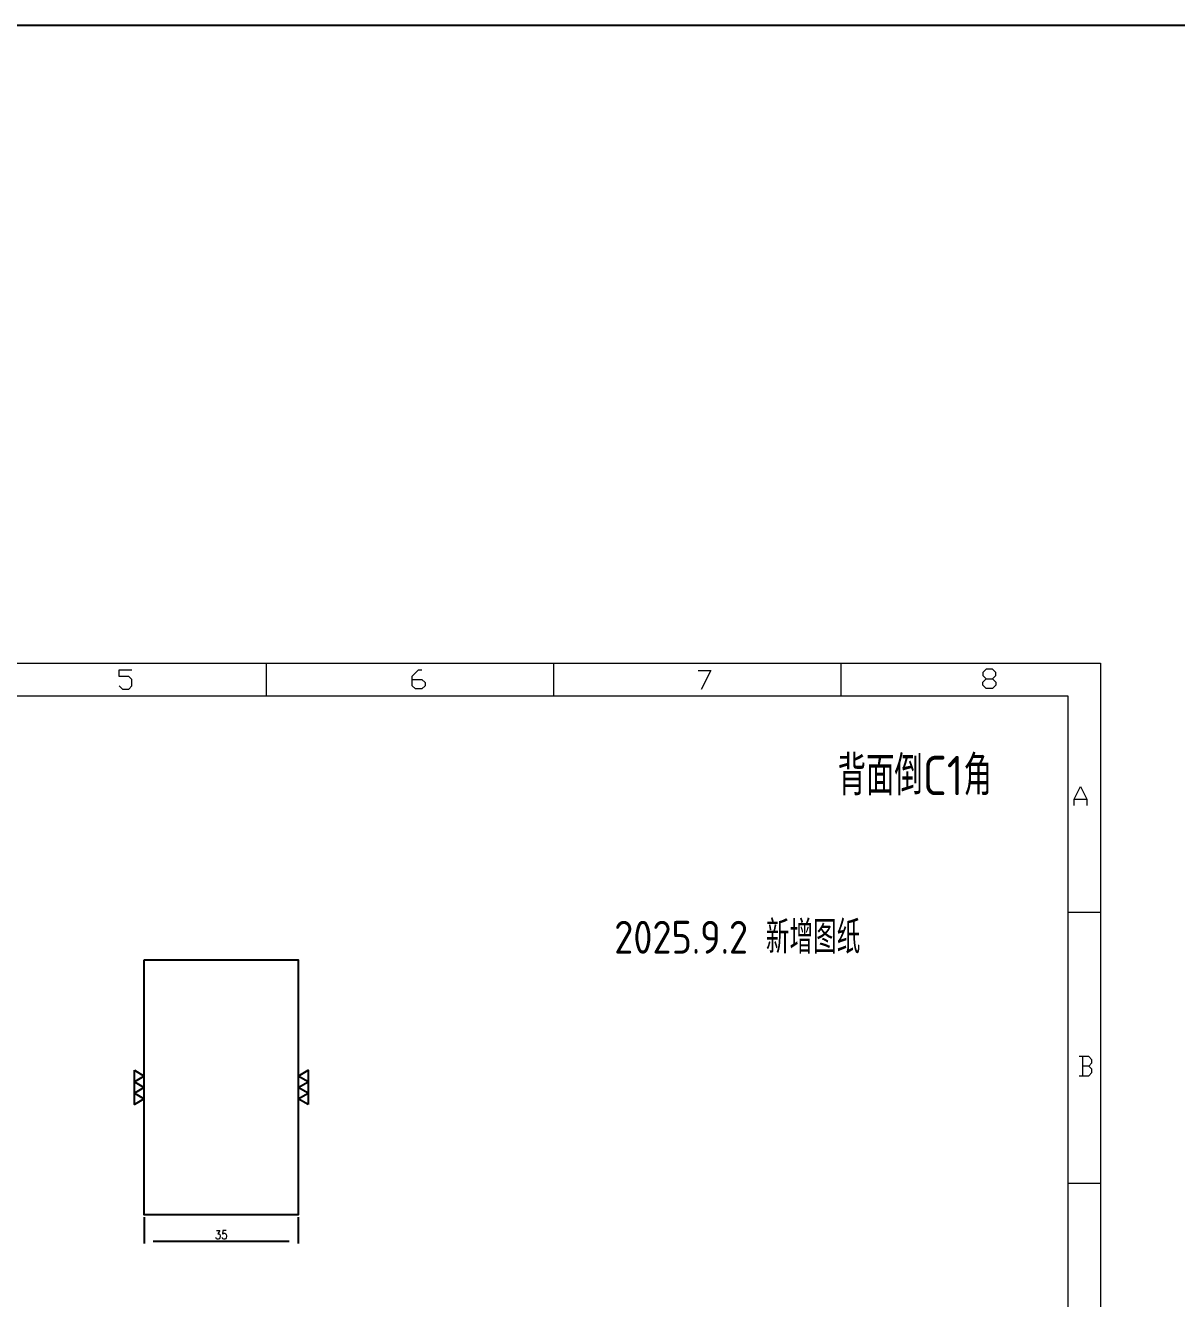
# Model space of a CAD drawing. Header units: millimetres. Extents: x 88508 to 142116, y -5268 to 20283.
# Drawn here: x 101750.3 to 102012.2, y 1755.7 to 2045.2 of the extents above; entities that cross this region are included whole.
import ezdxf
from ezdxf.enums import TextEntityAlignment as Align

# ---------------------------------------------------------------- set-up
doc = ezdxf.new("R2010")
doc.units = ezdxf.units.MM
for name, color, linetype in [('DIM', 4, 'Continuous'), ('LP_O', 40, 'Continuous'), ('PH', 255, 'Continuous'), ('TEXT', 4, 'Continuous')]:
    doc.layers.add(name, color=color, linetype=linetype)
doc.styles.add('gbenor', font='gbenor.shx', dxfattribs={"bigfont": 'gbcbig.shx'})
doc.styles.add('GBENOR_', font='gbenor.shx', dxfattribs={"bigfont": 'gbcbig'})
doc.styles.get("Standard").update_dxf_attribs({"font": 'txt.shx', "width": 0.85, "bigfont": 'ctxt.shx'})
doc.styles.add('TXT', font='txt.shx', dxfattribs={"width": 0.8, "bigfont": 'ctxt.shx'})
doc.dimstyles.new('T-2-WX', dxfattribs={"dimtxt": 2, "dimasz": 2, "dimexe": 0.5, "dimexo": 0.5, "dimgap": 0.5, "dimtad": 1, "dimtxsty": 'Standard', "dimblk": 'OPEN30', "dimcen": 0, "dimazin": 3, "dimtfac": 1, "dimtmove": 0, "dimatfit": 3, "dimldrblk": 'OPEN30', "dimlwd": -1, "dimlwe": -1})

# ---------------------------------------------------------------- blocks, each defined once
blk = doc.blocks.new('*D9852')
at = {"layer": 'Defpoints', "color": 0}
for p in [(101777.33, 1774.67), (101812.33, 1774.67), (101777.33, 1768.67)]:
    blk.add_point(p, dxfattribs=at)
at = {"layer": 'DIM', "color": 0}
for p, q in [((101777.33, 1774.17), (101777.33, 1768.17)), ((101812.33, 1774.17), (101812.33, 1768.17)), ((101810.33, 1768.67), (101779.33, 1768.67))]:
    blk.add_line(p, q, dxfattribs=at)
at = {"layer": 'DIM', "color": 0, "insert": (101794.83, 1770.17), "char_height": 2, "attachment_point": 5}
blk.add_mtext('35', dxfattribs=at)
blk = doc.blocks.new('_Open30')
blk = doc.blocks.new('U40')
at = {"color": 254, "lineweight": 18}
for p, q in [((0, 1783.5), (2530.2, 1783.5)), ((1589.1, 1783.5), (1589.1, 1746.5)), ((1913.1, 1783.5), (1913.1, 1746.5)), ((2237.1, 1783.5), (2237.1, 1746.5)), ((2530.2, 1783.5), (2530.2, 0)), ((37, 1746.5), (2493.2, 1746.5)), ((2493.2, 1746.5), (2493.2, 37)), ((2493.2, 1502.7), (2530.2, 1502.7)), ((2493.2, 1197.2), (2530.2, 1197.2))]:
    blk.add_line(p, q, dxfattribs=at)
at = {"color": 92, "lineweight": 18}
for points in [[(1423.4, 1757.7), (1427, 1754.1), (1434.2, 1754.1), (1437.8, 1757.7), (1437.8, 1764.9), (1434.2, 1768.5), (1423.4, 1768.5), (1423.4, 1775.7), (1437.8, 1775.7)], [(1753.9, 1765.1), (1764.7, 1765.1), (1768.3, 1761.5), (1768.3, 1757.9), (1764.7, 1754.3), (1757.5, 1754.3), (1753.9, 1757.9), (1753.9, 1768.7), (1761.1, 1775.9), (1764.7, 1775.9)], [(2076.2, 1775.2), (2090.6, 1775.2), (2079.8, 1753.6)], [(2408.4, 1765.7), (2412, 1762.1), (2412, 1758.5), (2408.4, 1754.9), (2401.2, 1754.9), (2397.6, 1758.5), (2397.6, 1762.1), (2401.2, 1765.7), (2408.4, 1765.7), (2412, 1769.3), (2412, 1772.9), (2408.4, 1776.5), (2401.2, 1776.5), (2397.6, 1772.9), (2397.6, 1769.3), (2401.2, 1765.7)], [(2500.4, 1622.8), (2500.4, 1630), (2507.6, 1644.4), (2514.8, 1630), (2514.8, 1622.8)], [(2500.4, 1630), (2514.8, 1630)], [(2516.9, 1329), (2520.5, 1332.6), (2520.5, 1336.2), (2516.9, 1339.8), (2506.1, 1339.8)], [(2509.7, 1339.8), (2509.7, 1318.2)], [(2506.1, 1318.2), (2516.9, 1318.2), (2520.5, 1321.8), (2520.5, 1325.4), (2516.9, 1329), (2509.7, 1329)]]:
    blk.add_lwpolyline(points, dxfattribs=at)
at = {"lineweight": 18, "style": 'GBENOR_'}
blk.add_attdef('文档路径', (2126, 386.9), '', height=17.8, dxfattribs=at)
at = {"lineweight": 20, "style": 'TXT'}
for tag, height, p in [('18-**-**', 16.3, (1866.6, 256.2)), ('客户名称', 16.1, (1741.1, 134, 0)), ('料厚:', 16.1, (1741.3, 93.2, 0))]:
    blk.add_attdef(tag, text='', height=height, dxfattribs=at).set_placement(p, align=Align.MIDDLE)
for tag, p, height in [('88888', (1850.9, 207.5), 14.9), ('材质:', (1691.2, 168, 0), 16.1), ('核准', (1869.4, 127.5, 0), 16.1), ('设计', (1868.8, 88.3, 0), 16.1), ('绘图', (1868.2, 49.1, 0), 16.1)]:
    blk.add_attdef(tag, p, '', height=height, dxfattribs=at)
for tag, p, height, width in [('3', (2234.7, 206.9), 15.8, 0.7), ('4', (2234.7, 167.4), 15.8, 0.7), ('核准日期', (2041.1, 124.2, 0), 16.1, 0.68), ('设计日期', (2041.1, 84.5, 0), 16.1, 0.68), ('1', (2251.9, 85.9), 14.6, 0.7), ('绘图日期', (2040.9, 46.4, 0), 16.1, 0.68), ('2', (2235, 49.2), 14.6, 0.7)]:
    blk.add_attdef(tag, p, '', height=height, dxfattribs=dict(at, width=width))

msp = doc.modelspace()

# ---------------------------------------------------------------- linework, layer by layer
at = {"layer": 'LP_O', "color": 8}
msp.add_lwpolyline([(95190.493, 2045.216), (95190.493, 1487.55), (103220.125, 1487.55), (103220.125, 2045.216)], close=True, dxfattribs=at)
at = {"layer": 'TEXT', "color": 2}
msp.add_lwpolyline([(101777.33, 1832.674), (101812.33, 1832.674), (101812.33, 1774.674), (101777.33, 1774.674)], close=True, dxfattribs=at)
at = {"layer": 'TEXT'}
for points in [[(101775.08, 1807.571), (101777.33, 1806.272), (101775.08, 1804.973), (101777.33, 1803.674), (101775.08, 1802.375), (101777.33, 1801.076), (101775.08, 1799.777), (101775.08, 1807.571)], [(101814.58, 1799.777), (101812.33, 1801.076), (101814.58, 1802.375), (101812.33, 1803.674), (101814.58, 1804.973), (101812.33, 1806.272), (101814.58, 1807.571), (101814.58, 1799.777)]]:
    msp.add_lwpolyline(points, close=True, dxfattribs=at)

# ---------------------------------------------------------------- block references
at = {"ltscale": 3, "xscale": 0.201715171644512, "yscale": 0.201715171644512, "zscale": 0.201715171644512}
msp.add_blockref('U40', (101484.501, 1540.447), dxfattribs=at)

# ---------------------------------------------------------------- texts
at = {"layer": 'PH', "color": 6, "linetype": 'Continuous', "style": 'gbenor'}
msp.add_text('2025.9.2 新增图纸', height=7.46496, dxfattribs=at).set_placement((101912.234, 1838.237), align=Align.MIDDLE)
at = {"layer": 'TEXT', "color": 4, "lineweight": 18, "style": 'gbenor'}
msp.add_text('背面倒C1角', height=8.9531, dxfattribs=at).set_placement((101935.085, 1870.144))

# ---------------------------------------------------------------- dimensions: what is measured, and where the dimension line sits
at = {"layer": 'DIM'}
dim = msp.add_linear_dim(base=(101777.33, 1768.674), p1=(101812.33, 1774.674), p2=(101777.33, 1774.674), dimstyle='T-2-WX', dxfattribs=at)
dim.commit()
dim.dimension.update_dxf_attribs({"geometry": '*D9852', "text_midpoint": (101794.83, 1770.174)})

doc.saveas('drawing.dxf')
